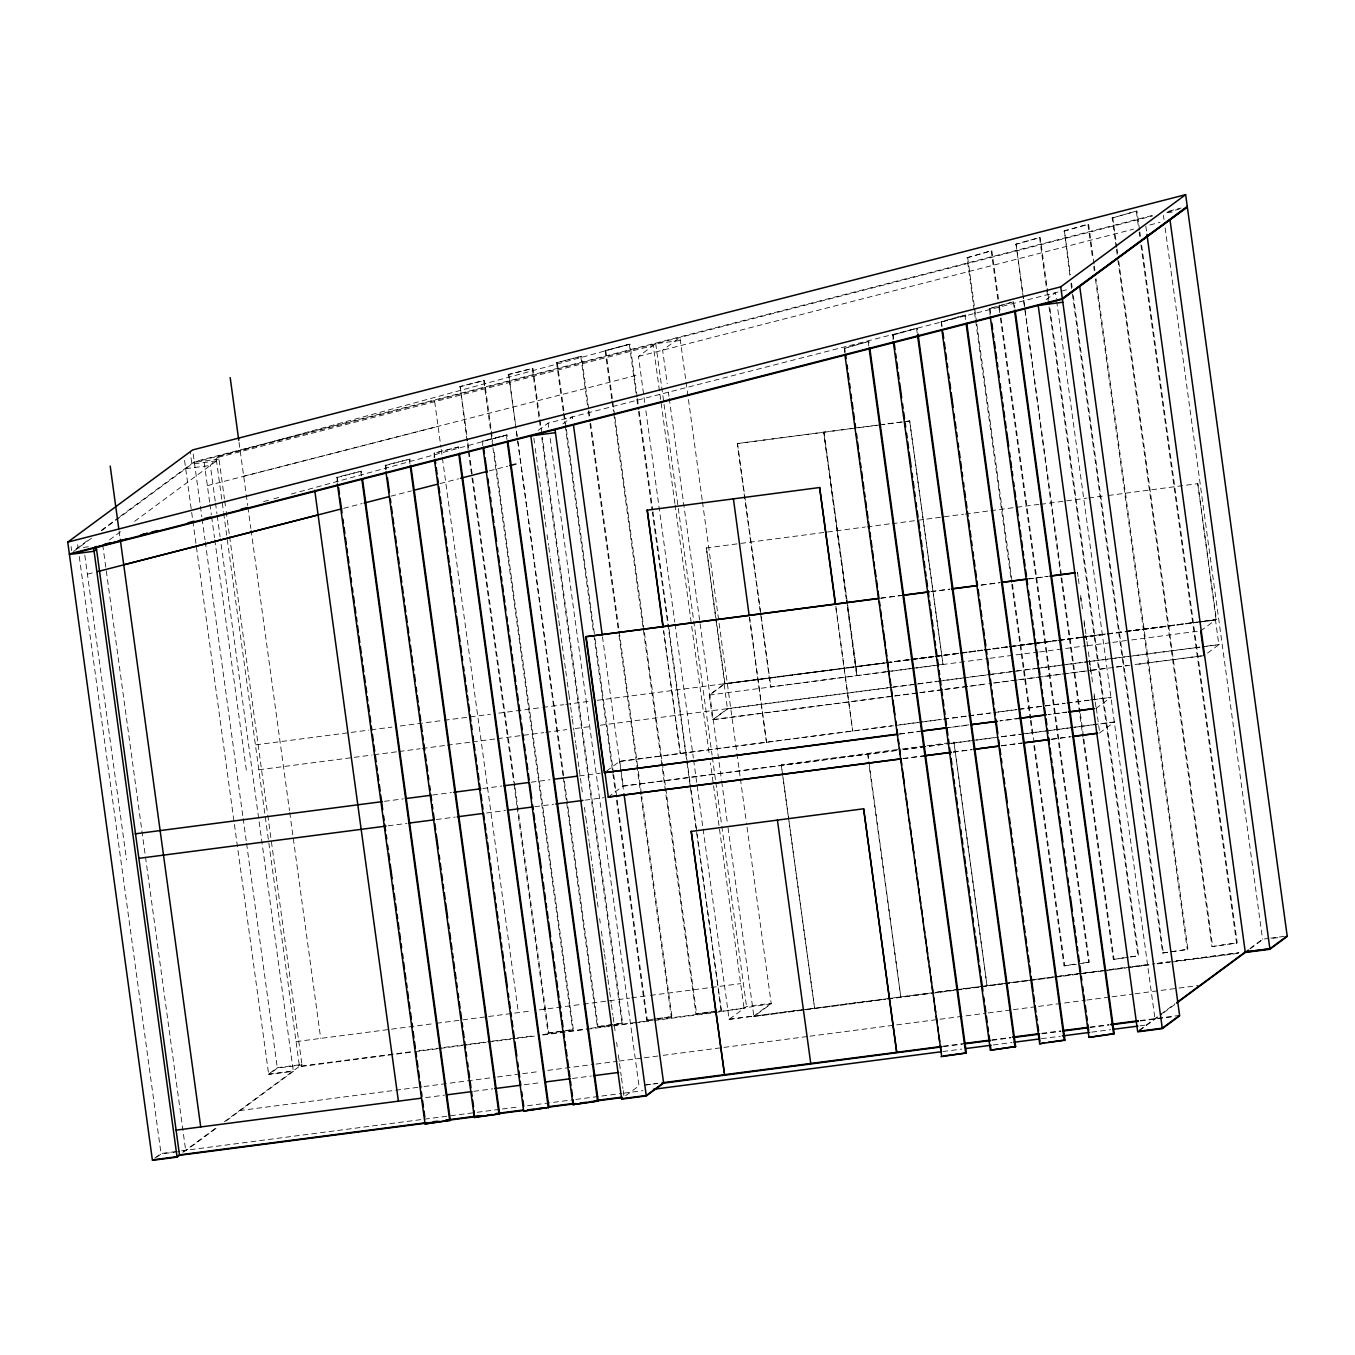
<?xml version="1.0" encoding="UTF-8"?>
<svg xmlns="http://www.w3.org/2000/svg" width="1355" height="1355" viewBox="0 0 1355 1355"><rect width="100%" height="100%" fill="white"/><g stroke="black" fill="none" stroke-linecap="round" stroke-linejoin="round"><path stroke-width="0.75" stroke-dasharray="5 3.75" d="M215.208 501.079L210.33 465.459L218.578 456.059L224.439 498.877M76.117 548.944L87.94 540.222M101.439 530.262L118.325 517.796M120.002 516.56L194.29 461.733L1152.444 215.411M73.458 551.519L91.547 538.172M101.642 530.72L194.358 462.275L1152.529 215.953M109.45 539.917L122.899 529.991M134.67 521.302L218.985 459.074L194.358 462.275M337.107 481.838L337.158 477.197L361.429 471.15L362.005 475.351M468.119 449.623L460.141 386.429L484.413 380.382L492.729 441.103M336.548 477.654L361.429 471.15M459.531 386.886L484.413 380.382M385.65 469.762L385.684 465.121L409.955 459.074L410.531 463.258M562.901 775.179L508.667 374.336L532.938 368.306L542.102 435.243M385.074 465.578L409.955 459.074M508.057 374.793L532.938 368.306M434.176 457.685L434.21 453.044L458.481 446.998L459.057 451.181M563.189 410.887L556.583 362.717L581.464 356.213L588.646 408.634M458.481 446.998L433.6 453.485M556.583 362.717L581.464 356.213M482.702 445.592L482.753 440.951L507.007 434.921L507.583 439.105M611.715 398.76L605.109 350.64L629.99 344.136L637.172 396.507M507.007 434.921L290.156 494.355M605.109 350.64L629.99 344.136L217.918 456.533M538.223 430.399L548.098 423.116L1069.637 289.022M644.726 402.435L638.442 356.433L655.735 343.679L680.362 340.461M562.901 423.844L572.352 416.866L572.928 421.049M844.639 352.69L844.673 348.049L868.86 341.426L869.436 345.61M974.211 310.109L967.047 257.738L991.843 250.658L999.008 302.978M844.063 348.506L868.86 341.426M967.047 257.738L991.843 250.658M885.797 671.775L770.588 686.951L737.255 443.559L852.447 428.383M892.996 339.461L893.047 334.804L917.233 328.198L918.097 334.482M1060.796 575.756L1016.03 244.036L1040.217 237.413L1047.669 291.867M892.42 335.261L917.233 328.198M1015.42 244.493L1040.217 237.413M941.369 326.216L941.42 321.575L965.607 314.953L966.183 319.136M1069.806 275.184L1064.403 230.79L1088.59 224.168L1094.044 263.988M940.793 322.033L965.607 314.953M1063.777 231.248L1088.59 224.168M990.031 315.071L989.794 308.33L1013.98 301.708L1014.827 308.008M1116.164 247.321L1112.15 218.02L1136.964 210.94L1139.538 229.808M989.167 308.788L1013.98 301.708M1112.15 218.02L1136.964 210.94M715.508 616.965L706.362 547.742L724.993 683.648L709.834 694.827M1046.077 299.624L1055.511 292.663L1056.375 298.93M909.679 421.066L943.012 664.475L909.679 421.066L882.986 424.538M892.471 696.301L712.628 719.759L709.241 695.047L724.095 684.089L885.103 663.086M606.583 771.046L619.777 761.307L891.607 725.857M712.628 719.759L727.466 708.801L936.576 681.531M608.09 797.13L623.165 786.019L894.994 750.568M728.058 708.58L713.221 719.539L893.047 696.08M154.843 1158.085L161.025 1153.512L179.504 1151.106M192.867 521.048L268.629 1074.092L277.284 1067.706L301.928 1064.488L271.22 840.337M156.757 1157.153L161.093 1153.952L175.456 1152.089M182.857 1152.326L215.919 1127.97M224.337 1121.771L301.928 1064.488M215.987 1128.41L185.72 1150.751L177.522 1151.818M226.082 1120.958L293.324 1071.314L268.697 1074.532L277.352 1068.147L301.979 1064.928L299.506 1066.758L412.75 1051.988M766.507 742.371L749.654 617.355M781.259 764.813L814.609 1008.205L781.259 764.813L900.567 749.095M1197.769 483.65L1216.079 619.777L1199.344 621.962L1216.383 619.557L1197.769 483.65L1107.543 495.591M867.725 753.38L868.318 759.799M543.474 1009.339L545.286 1008.001M517.119 807.275L548.064 1033.171L573.334 1029.495L493.881 449.487M566.542 1030.748L573.334 1029.495M563.189 777.279L597.369 1026.734L622.623 1023.059L542.39 437.326M613.798 1024.6L622.623 1023.059M616.542 800.415L646.657 1020.298L655.498 1018.774M646.657 1020.298L671.928 1016.64L641.779 796.503M1200.649 630.956L1215.486 619.997L1218.873 644.709L1204.036 655.668L1135.033 664.661M1095.805 708.563L1111.185 697.215L1090.267 699.942M613.713 413.411L695.962 1013.879L721.233 1010.203L697.131 834.257M721.233 1010.203L652.331 512.156M1099.498 733.038L1114.555 721.927L1093.654 724.654M625.739 1095.653L639.001 1085.812L549.825 435.7M703.093 829.057L729.126 1019.35L746.52 1006.511L771.164 1003.293L746.453 822.908M771.164 1003.293L753.753 1016.148L933.646 992.69M1033.916 745.877L1064.048 965.861L1074.938 964.066M1078.428 963.998L1089.318 962.202L1001.023 317.629M1083.187 739.288L1113.353 959.442L1128.342 957.104M1113.353 959.442L1138.623 955.766L1049.685 306.535M1072.381 294.018L1162.658 953.005L1187.928 949.33L1096.06 278.673M1162.658 953.005L1187.928 949.33M1117.892 259.889L1211.963 946.569L1237.234 942.911L1141.554 244.493M1211.963 946.569L1237.234 942.911M1139.216 1030.24L1175.022 1003.767M1249.971 948.5L1262.555 939.201L1268.72 938.405M1139.284 1030.681L1161.709 1014.133M1163.386 1012.896L1175.09 1004.258M1250.021 948.94L1262.623 939.642M263.632 501.587L271.796 499.368M273.829 498.809L279.96 497.133M1168.823 211.194L1181.12 208.043M1166.858 212.278L1179.257 209.093M1149.836 224.981L1159.914 222.389M638.442 356.433L1133.508 229.181M207.366 485.649L635.868 375.504M87.398 574.198L95.595 572.098M343.679 508.311L362.124 503.569M390.833 496.201L411.344 490.933M440.036 483.549L458.498 478.806M489.24 470.896L507.702 466.154M243.697 476.232L438.072 426.402M482.126 441.408L506.397 435.378L506.973 439.562M729.126 1019.35L753.837 1016.081L727.737 825.534M1167.214 212.701L1173.379 211.905M216.512 460.903L191.885 464.104L190.191 451.757M185.703 468.678L210.33 465.459M854.497 428.112L877.075 425.165M879.141 424.894L909.916 420.88M737.255 443.559L856.309 428.028M858.359 427.757L880.936 424.809M88.363 546.759L78.099 548.098L77.252 541.915M706.057 547.962L865.286 527.01M867.065 526.96L890.387 523.741M892.166 523.691L963.574 514.189M965.353 514.138L988.659 510.92M990.759 510.649L1038.845 504.365M1040.64 504.331L1086.947 498.098M1088.726 498.047L1105.765 495.642M880.936 598.063L901.837 595.336M931.122 591.508L949.94 589.052M981.308 584.97L1000.126 582.515M1027.31 578.975L1048.211 576.248M880.631 598.283L901.532 595.556M930.817 591.745L949.635 589.29M981.003 585.191L999.821 582.735M1029.089 578.924L1047.906 576.468M255.756 744.844L368.865 730.091M370.965 729.82L391.917 727.093M400.284 725.992L442.187 720.538M444.288 720.267L490.375 714.254M498.742 713.153L540.645 707.683M542.745 707.412L563.68 704.685M565.78 704.414L588.815 701.399M597.199 700.315L883.9 662.917M886.001 662.646L909.002 659.648M911.085 659.377L934.086 656.379M936.186 656.108L982.189 650.095M984.272 649.824L1007.273 646.826M1009.373 646.555L1032.375 643.557M1034.458 643.286L1057.459 640.288M1059.559 640.017L1105.561 634.005M1107.645 633.734L1124.379 631.549M1126.462 631.278L1216.383 619.557M883.596 663.154L724.671 683.869L715.796 619.049M885.696 662.883L908.697 659.868M910.78 659.597L933.781 656.599M935.882 656.328L981.884 650.332M983.967 650.061L1006.968 647.063M1009.069 646.775L1057.154 640.509M1059.254 640.238L1080.155 637.511M1082.255 637.24L1105.257 634.242M1107.34 633.971L1124.074 631.786M1126.157 631.515L1197.261 622.233L1125.836 631.515M887.186 662.815L933.189 656.819M935.289 656.548L958.29 653.55M960.373 653.262L983.374 650.265M985.475 649.994L1056.561 640.729M1058.661 640.458L1079.562 637.731M1081.663 637.443L1196.668 622.453M1198.769 622.182L1215.486 619.997M887.847 671.521L910.424 668.574M912.474 668.303L943.266 664.289M709.241 695.047L889.676 671.369M891.709 671.165L914.761 668.1M916.268 668.049L987.947 658.564M990.048 658.276L1038.133 652.009M1039.641 651.958L1086.236 645.742M1087.726 645.674L1110.727 642.677M1112.828 642.405L1130.138 640.017M1131.645 639.95L1201.241 630.736M258.822 769.792L371.947 755.04M374.048 754.752L397.083 751.754M399.183 751.483L420.135 748.756M422.218 748.468L445.27 745.47M447.353 745.199L470.405 742.184M472.505 741.913L495.54 738.915M497.641 738.644L543.728 732.632M545.811 732.361L566.763 729.617M575.147 728.533L591.898 726.348M600.282 725.247L891.167 687.307M893.25 687.036L916.251 684.038M918.351 683.767L941.352 680.769M943.436 680.498L989.455 674.502M991.538 674.214L1014.539 671.216M1016.623 670.945L1039.641 667.947M1041.724 667.676L1064.725 664.678M1066.808 664.407L1087.726 661.68M1089.827 661.409L1112.828 658.411M1114.911 658.124L1131.645 655.956M1133.729 655.685L1204.832 646.403M1206.915 646.132L1219.466 644.489M938.676 681.26L961.677 678.245M963.761 677.974L986.762 674.976M988.862 674.705L1034.864 668.709M1036.948 668.438L1059.949 665.441M1062.049 665.17L1082.95 662.443M1085.05 662.155L1200.056 647.165M1202.139 646.894L1218.873 644.709M895.147 695.809L918.148 692.812M920.231 692.541L943.232 689.543M945.333 689.272L991.335 683.276M993.418 682.988L1016.419 679.99M1018.52 679.719L1089.606 670.454M1091.707 670.183L1108.441 667.998M1116.791 666.897L1127.258 665.542M1135.626 664.441L1204.629 655.447M894.554 696.03L917.555 693.032M919.655 692.761L942.657 689.746M944.74 689.475L967.741 686.477M969.841 686.206L986.559 684.021M994.926 682.937L1089.03 670.657M1091.114 670.386L1114.115 667.388M1116.215 667.117L1132.932 664.932M899.974 724.756L941.793 719.302M943.893 719.031L966.894 716.033M968.977 715.762L989.895 713.035M998.262 711.934L1017.08 709.478M1019.163 709.207L1065.166 703.211M1067.266 702.94L1088.167 700.213M619.557 761.476L893.487 725.738M895.57 725.467L941.573 719.471M943.673 719.2L966.674 716.202M968.757 715.931L991.758 712.916M993.859 712.645L1016.86 709.647M1018.943 709.376L1064.945 703.38M1067.046 703.11L1110.948 697.385M899.551 733.97L920.689 731.073M968.774 724.806L947.653 727.703L968.249 725.196M1018.96 718.252L999.922 720.877L1018.435 718.658M1067.062 711.985L1048.025 714.61L1066.537 712.374M384.447 801.33L403.299 798.874M432.635 795.046L451.486 792.59M482.905 788.491L501.757 786.036M531.092 782.208L549.944 779.752M579.263 775.924L600.214 773.197M899.432 734.054L920.147 731.463M902.362 749.01L925.194 745.877M926.989 745.792L949.821 742.676M903.362 749.467L945.18 744.014M947.28 743.743L970.282 740.745M972.365 740.474L993.283 737.747M1001.65 736.646L1020.467 734.19M1022.551 733.919L1043.469 731.192M1045.552 730.921L1068.553 727.923M1070.653 727.652L1091.554 724.925M622.927 786.188L901.041 749.908M903.141 749.637L949.144 743.641M951.227 743.37L974.228 740.355M976.328 740.084L999.329 737.086M1001.413 736.815L1024.414 733.817M1026.514 733.546L1047.432 730.819M1049.515 730.548L1072.516 727.55M1074.6 727.279L1114.335 722.096M903.158 758.512L924.076 755.785M953.344 751.974L972.162 749.518M1001.447 745.69L1022.348 742.963M1051.632 739.153L1070.45 736.697M388.14 825.822L406.991 823.366M436.327 819.538L455.178 817.082M486.597 812.983L505.449 810.527M534.785 806.699L553.636 804.243M585.055 800.144L603.907 797.688M902.938 758.681L923.839 755.955M953.124 752.127L971.942 749.688M1001.21 745.86L1022.127 743.133M1051.395 739.322L1070.23 736.866M296.068 1041.605L434.481 1023.55M436.581 1023.279L531.16 1010.949M539.341 1009.882L581.278 1004.411M583.378 1004.14L629.516 998.127M631.616 997.839L648.384 995.654M650.485 995.383L709.207 987.727M711.307 987.456L740.66 983.628M1270.77 938.134L1285.133 936.254M657.548 1018.503L671.928 1016.64M1083.153 962.998L1089.318 962.202M1130.409 956.833L1138.623 955.766M1272.887 938.304L1281.085 937.237M548.064 1033.171L564.493 1031.02M597.369 1026.734L611.749 1024.854M695.962 1013.879L716.507 1011.203M1064.048 965.861L1076.378 964.269M410.599 1051.819L299.438 1066.266L226.979 537.342M418.983 1050.684L442.052 1047.72M444.152 1047.398L490.29 1041.436M492.39 1041.097L515.459 1038.15M517.542 1037.828L534.327 1035.677M542.711 1034.543L588.866 1028.581M590.949 1028.242L611.935 1025.566M614.018 1025.244L637.087 1022.28M639.187 1021.958L655.972 1019.824M658.056 1019.502L716.795 1011.897M718.878 1011.558L744.047 1008.34L710.427 762.916M414.85 1051.717L437.919 1048.702M440.019 1048.431L486.157 1042.418M488.257 1042.147L511.326 1039.133M513.426 1038.862L534.395 1036.118M542.779 1035.034L584.733 1029.563M586.817 1029.292L632.954 1023.262M635.055 1022.991L651.84 1020.806M653.94 1020.535L712.645 1012.879M714.746 1012.592L771.215 1003.733L753.803 1016.572L885.577 999.38M268.629 1074.092L293.273 1070.89L220.374 538.782M729.109 1019.299L1002.683 983.628M1004.766 983.34L1155.019 963.71M1157.119 963.439L1173.904 961.237M1176.005 960.966L1238.978 952.802L1176.225 961M935.712 992.385L958.713 989.387M960.339 989.201L983.815 986.118M985.898 985.83L1006.816 983.103M1008.916 982.832L1031.917 979.834M1034.001 979.563L1057.019 976.548M1059.102 976.278L1130.206 966.996M1132.306 966.725L1149.04 964.54M1157.407 963.456L1167.858 962.084M887.661 999.109L929.496 993.638M931.579 993.367L954.598 990.37M956.681 990.098L979.682 987.101M981.782 986.813L1002.7 984.086M1004.783 983.815L1027.784 980.817M1029.885 980.546L1052.886 977.531M1054.986 977.26L1126.09 967.978M1128.173 967.707L1149.091 964.98M1157.458 963.896L1170.009 962.253M1172.109 961.982L1239.029 953.242M239.462 1110.592L421.947 1086.795M424.047 1086.524L495.354 1077.225M497.454 1076.954L520.523 1073.939M522.624 1073.668L539.409 1071.483M547.793 1070.382L593.93 1064.369M596.031 1064.082L616.999 1061.355M619.1 1061.084L642.168 1058.069M644.269 1057.798L661.054 1055.613M663.154 1055.342L721.876 1047.669M723.976 1047.398L807.868 1036.456M809.968 1036.185L937.914 1019.502M940.014 1019.231L986.152 1013.201M988.252 1012.93L1011.321 1009.932M1013.421 1009.644L1036.507 1006.646M1038.591 1006.375L1084.745 1000.346M1086.845 1000.075L1109.914 997.06M1112.015 996.789L1132.983 994.062M1135.083 993.791L1177.021 988.32M1179.121 988.032L1198.006 985.576M425.656 1097.601L444.542 1095.145M473.894 1091.317L492.763 1088.861M524.233 1084.745L541.001 1082.56M572.471 1078.461L591.339 1076.005M657.886 1083.356L643.202 1085.253L657.429 1083.509M943.114 1046.179L962.575 1043.723M991.86 1039.895L1010.678 1037.439M1041.69 1033.323L1060.863 1030.901M1089.928 1027.039L1108.949 1024.617M1140.317 1020.535L1179.595 1015.403M943.825 1046.602L962.643 1044.146M991.911 1040.335L1010.728 1037.879M1042.097 1033.78L1060.914 1031.341M1090.199 1027.513L1109.017 1025.058M1140.385 1020.976L1171.431 1016.928M181.553 1150.835L475.114 1112.557M477.214 1112.286L500.283 1109.271M502.383 1109L519.168 1106.815M527.552 1105.714L573.69 1099.701M575.79 1099.43L621.928 1093.4M624.028 1093.129L642.914 1090.673M942.843 1051.548L961.728 1049.092M993.181 1044.976L1012.066 1042.52M1041.436 1038.692L1060.304 1036.236M1091.774 1032.12L1110.643 1029.665M1140.012 1025.837L1146.296 1025.007M724.993 683.648L884.493 662.9M886.577 662.629L932.748 656.633M934.848 656.362L957.934 653.347M960.034 653.076L983.12 650.078M985.221 649.807L1056.578 640.525M1058.678 640.254L1079.664 637.528M1081.764 637.257L1123.735 631.786M1163.403 215.326L1163.979 219.51M1165.114 227.877L1262.555 939.201M1145.805 226.014L1146.652 232.298M1139.826 231.908L1140.402 236.109M1136.337 211.397L1138.928 230.265M1139.216 232.366L1139.792 236.566M1140.944 244.95L1236.607 943.368M1112.777 217.562L1116.791 246.864M1117.079 248.964L1117.655 253.148M1118.79 261.515L1212.573 946.129M1116.452 249.422L1117.604 257.789M1094.332 266.088L1094.908 270.289M1087.963 224.625L1092.57 258.161M1093.705 266.545L1094.281 270.746M1095.433 279.13L1187.302 949.787M1064.403 230.79L1070.416 274.726M1071.568 283.093L1072.144 287.277M1073.279 295.644L1163.267 952.548M1070.941 283.551L1072.093 291.918M1056.663 301.03L1154.951 1018.621M1047.957 293.967L1049.397 304.435M1039.607 237.87L1048.787 304.892M1049.058 306.975L1137.997 956.223M1096.331 708.174L1099.718 732.886M1078.072 576.603L1077.496 572.42L1077.767 576.824M1078.36 578.687L1079.495 587.054M1080.646 595.421L1081.51 601.688M1081.798 603.788L1082.933 612.155M1084.085 620.505L1084.948 626.789M1085.22 628.872L1086.659 639.323M1086.947 641.423L1088.099 649.79M1088.37 651.874L1091.537 674.875M1091.808 676.975L1092.96 685.325M1094.112 693.692L1094.959 699.976M1095.246 702.059L1096.11 708.326M1080.629 597.741L1081.188 601.925M1084.068 622.826L1084.627 627.009M1085.778 635.376L1086.354 639.56M1089.217 660.461L1089.793 664.644M1090.081 666.745L1091.215 675.112M1094.078 696.013L1094.654 700.196M1016.03 244.036L1023.499 298.54M1023.787 300.641L1080.071 711.578M1080.358 713.679L1083.526 736.747M1083.814 738.831L1113.962 958.984M1061.084 577.857L1082.899 737.205M1013.354 302.165L1014.217 308.466M999.296 305.061L1000.735 315.529M991.233 251.115L997.822 299.252M998.974 307.619L1000.109 315.986M1000.397 318.086L1088.692 962.66M989.794 308.33L990.641 314.614M967.656 257.281L976.565 322.219M976.853 324.319L1012.151 582.006M1012.439 584.107L1030.799 718.184M1031.087 720.284L1034.238 743.336M1034.526 745.436L1064.657 965.404M974.499 312.209L1011.524 582.464M1011.812 584.564L1030.19 718.641M1030.461 720.741L1032.764 737.51M964.98 315.41L965.556 319.594M941.42 321.575L942.284 327.842M916.607 328.655L917.183 332.839M893.047 334.804L893.623 339.004M868.25 341.883L868.809 346.067M844.673 348.049L845.249 352.232M823.992 432.042L857.325 675.434M846.502 598.554L823.705 432.126L846.265 598.741M846.79 600.638L856.8 675.705L846.553 600.824M867.827 753.295L900.804 996.975L868.606 761.883M835.866 606.125L852.702 731.124L835.612 606.295M737.51 443.373L770.843 686.765M749.4 617.541L766.54 742.455M702.195 499.876L679.939 337.446L662.629 350.234L667.219 383.736M702.483 501.977L736.73 752.025M736.968 753.685L740.186 777.16M740.406 778.854L746.199 821.13M724.095 684.089L727.466 708.801M668.371 392.103L668.947 396.287M669.235 398.387L721.521 780.107M721.724 781.564L727.516 823.959M655.735 343.679L693.438 618.947M693.726 621.047L712.086 755.125M712.374 757.208L715.525 780.26M715.813 782.36L721.554 824.246M721.842 826.347L746.52 1006.511M674.892 503.467L653.262 345.508L216.106 457.888L223.558 512.241M675.095 504.924L709.326 754.854M645.878 410.802L674.773 622.03M675.061 624.113L693.354 757.953M693.641 760.036L702.805 826.957M637.46 398.59L638.899 409.075M639.17 411.158L652.67 509.599M652.958 511.699L668.726 626.908M669.014 628.991L690.83 788.187M691.118 790.27L696.843 832.173M629.381 344.593L636.545 396.964M636.833 399.048L638.273 409.532M638.561 411.615L652.043 510.056M663.73 630.685L680.295 753.617L663.476 630.871M605.736 350.183L614.611 415.036M614.899 417.137L644.133 630.532M644.421 632.633L696.589 1013.421M611.986 400.843L613.425 411.31M588.934 410.734L590.374 421.219M590.661 423.302L638.053 769.234M638.341 771.334L641.491 794.403M580.855 356.67L588.036 409.091M588.324 411.192L589.747 421.676M590.035 423.759L618.761 633.429M619.049 635.512L640.881 794.86M641.152 796.96L671.318 1017.097M619.777 761.307L623.165 786.019M602.467 636.731L623.791 792.438M557.21 362.259L566.102 427.181M566.39 429.281L594.777 636.613M595.065 638.696L613.425 772.723M613.713 774.823L616.881 797.858M617.169 799.958L647.284 1019.841M563.477 412.97L564.899 423.454M565.187 425.538L593.592 632.87M593.88 634.97L615.39 792.031M548.098 423.116L548.673 427.316M532.329 368.763L540.628 429.416M541.78 437.784L622.013 1023.516M533.853 438.156L535.005 446.642M535.259 448.403L538.46 471.811M538.629 472.997L541.61 494.88M541.898 496.98L545.167 520.794M545.354 522.149L546.031 527.078M547.081 534.734L548.521 545.218M548.809 547.318L550.045 556.397M550.333 558.497L551.959 570.387M552.061 571.065L553.484 581.532M553.772 583.632L555.211 594.1M555.415 595.556L558.65 619.252M558.853 620.726L562.105 644.387M562.308 645.912L565.475 668.98M565.746 671.081L566.983 679.99M567.271 682.09L568.914 694.15M568.981 694.658L570.421 705.142M570.709 707.225L572.149 717.71M572.369 719.319L573.859 730.277M574.08 731.903L575.587 742.845M575.807 744.488L579.025 767.98M579.263 769.657L582.413 792.726M584.428 807.411L585.868 817.912M585.919 818.268L587.359 828.735M587.596 830.496L589.069 841.303M589.323 843.081L590.797 853.87M591.034 855.666L592.525 866.438M592.762 868.25L595.963 891.59M596.217 893.419L598.537 910.441M599.655 918.588L600.265 923.009M601.383 931.173L604.279 952.328M604.55 954.242L606.007 964.895M606.261 966.826L607.718 977.48M607.989 979.411L609.445 990.048M609.716 991.995L611.173 1002.615M611.444 1004.597L612.883 1015.183M613.171 1017.182L615.475 1034.034M616.61 1042.351L617.202 1046.602M618.337 1054.935L621.217 1075.938M621.505 1078.004L622.927 1088.505M623.215 1090.589L624.079 1096.889M508.667 374.336L515.273 422.557M516.424 430.941L517.576 439.325M517.864 441.425L564.103 778.922M564.374 781.022L597.978 1026.277M483.786 380.84L492.678 445.744M492.966 447.844L572.708 1029.952M460.141 386.429L467.594 440.798M467.882 442.899L472.472 476.367M472.76 478.451L514.866 785.9M515.154 788L548.673 1032.713M468.407 451.723L513.68 782.174M513.968 784.274L516.831 805.192M434.684 401.69L440.934 447.336M441.222 449.437L518.372 1012.608M434.21 453.044L434.786 457.228M409.329 459.531L409.904 463.715M385.684 465.121L386.26 469.304M360.803 471.608L361.379 475.808M337.158 477.197L338.022 483.481M239.056 442.391L245.983 492.949M246.22 494.677L247.694 505.5M247.931 507.227L250.844 528.484M251.082 530.228L289.496 810.612M289.75 812.543L320.695 1038.404M224.727 500.96L225.879 509.345M226.166 511.445L229.317 534.48M229.605 536.58L267.494 813.102M267.782 815.202L270.932 838.254M223.694 513.274L226.708 535.242M215.496 503.162L216.936 513.647M217.223 515.73L220.086 536.682M204.199 462.495L209.635 502.18M209.923 504.263L211.346 514.714M211.634 516.797L214.497 537.681M214.784 539.764L246.508 771.385M193.223 454.044L200.1 504.179M200.388 506.279L201.827 516.746M202.098 518.846L204.978 539.798M205.266 541.881L242.85 816.32M243.138 818.42L246.305 841.455M246.593 843.555L277.284 1067.706M184.568 460.429L192.579 518.948M119.088 530.94L119.951 537.224M102.726 544.879L145.205 854.92M145.493 857.021L185.669 1150.31M84.806 555.228L126.54 859.934M79.251 556.465L161.025 1153.512M71.07 546.471L71.629 550.604M953.937 742.134L987.016 985.729L953.937 742.134"/><path stroke-width="1.5" d="M426.944 1122.601L179.487 1154.867L177.014 1156.696L152.37 1159.914L67.75 542.135L192.664 449.928L1185.642 194.663L1287.182 935.983L1269.787 948.839L1245.245 951.989L1176.699 1002.581M96.544 549.452L94.071 551.265L69.444 554.483L1062.422 299.218L1187.336 207.01L1062.337 298.659L69.359 553.924M662.9 626.704L647.199 510.022L663.154 626.518M733.411 498.776L749.163 615.543M897.145 734.461L604.398 772.655L585.783 636.731L878.836 598.334M67.75 542.135L1060.728 286.854L1185.642 194.663M1062.337 298.659L1187.251 206.451M835.578 604.042L819.623 487.529L835.324 604.228M604.398 772.655L897.688 734.071M724.535 1074.684L691.202 831.276L724.264 1072.601M777.414 820.029L810.747 1063.438M337.395 483.938L425.064 1123.939L450.334 1120.263L362.564 479.535M863.626 808.783L896.722 1052.378L863.626 808.783L690.948 831.462M425.064 1123.939L450.334 1120.263M385.938 471.862L474.369 1117.519L474.131 1110.761M474.369 1117.519L499.639 1113.844L410.819 465.358M434.464 459.768L523.674 1111.083L546.895 1107.679M523.674 1111.083L548.944 1107.408L459.345 453.281M482.99 447.692L572.979 1104.647L598.249 1100.988L507.871 441.205M572.979 1104.647L598.249 1100.988M646.132 1095.585L663.56 1082.713L623.977 793.759M844.91 354.79L941.674 1056.189M941.064 1056.646L966.335 1052.97L869.724 347.71M893.284 341.562L990.37 1050.21L1015.64 1046.551L918.097 334.482M990.37 1050.21L1015.64 1046.551M941.945 330.4L1039.675 1043.79L1044.4 1042.791M1039.675 1043.79L1064.945 1040.115L966.759 323.337M990.319 317.155L1088.963 1037.354L1114.233 1033.679L1015.115 310.109M1088.963 1037.354L1114.233 1033.679M1176.75 1003.022L1248.446 950.092M1062.828 302.233L1038.201 305.434L1137.641 1031.409L1162.268 1028.191L1179.595 1015.403L1079.732 286.43M1179.646 1015.844L1162.336 1028.631L1137.709 1031.849M1287.25 936.424L1269.838 949.279L1245.296 952.43M94.325 547.776L126.963 538.867M141.242 534.971L147.356 533.311M151.438 532.193L157.553 530.516M104.301 544.337L110.433 542.762M141.072 534.886L147.204 533.311M188.057 522.793L194.188 521.218M204.402 518.592L210.533 517.017M241.173 509.141L247.304 507.566M97.662 571.573L341.629 508.853M364.173 503.044L388.783 496.726M413.394 490.391L437.987 484.074M460.548 478.281L487.19 471.421M509.751 465.629L515.899 464.054M123.728 564.781L318.103 514.951M555.448 432.668L530.804 435.87L621.606 1098.702L646.233 1095.501L555.025 429.654M646.945 510.208L819.623 487.529M903.937 595.065L929.022 591.779M952.023 588.781L977.124 585.512M1002.209 582.244L1027.31 578.975M1050.311 575.96L1075.396 572.691M585.783 636.731L878.531 598.554M903.633 595.285L928.717 592.016M951.718 589.019L976.82 585.733M1001.904 582.464L1027.005 579.195M1050.006 576.197L1075.091 572.928M945.773 727.804L922.552 730.972L947.331 727.923M970.654 724.688L995.739 721.419M1046.145 714.712L1018.74 718.421L1045.62 715.101M1068.926 711.883L1094.247 708.445M135.161 833.85L382.347 801.618M405.399 798.603L430.534 795.334M453.569 792.319L480.805 788.762M503.857 785.765L528.992 782.479M554.127 779.21L577.162 776.195M970.57 724.756L997.517 721.385M1068.621 712.103L1094.027 708.614M901.075 758.783L608.31 796.977L604.94 772.265M924.076 755.785L951.261 752.245M974.262 749.247L999.346 745.961M1024.448 742.692L1049.532 739.423M1072.533 736.426L1097.635 733.157M138.854 858.342L386.039 826.093M409.091 823.095L434.227 819.809M457.262 816.811L482.414 813.525M507.549 810.256L532.684 806.97M555.719 803.972L582.955 800.415M608.09 797.13L900.838 758.952M923.839 755.955L951.024 752.415M974.025 749.4L999.126 746.131M1024.211 742.862L1049.312 739.593M1072.313 736.595L1097.398 733.309M176.099 1130.155L421.473 1098.16M446.625 1094.874L471.794 1091.588M494.863 1088.59L520.032 1085.304M545.201 1082.018L570.37 1078.732M593.439 1075.735L618.608 1072.449M662.087 1082.797L941.674 1046.45M964.099 1043.452L989.76 1040.166M1012.337 1037.151L1039.59 1033.611M1062.676 1030.596L1088.048 1027.344M1110.914 1024.312L1138.166 1020.755M941.725 1046.873L663.611 1083.153L646.301 1095.941L621.674 1099.142M964.726 1043.875L989.827 1040.606M1014.912 1037.337L1037.913 1034.339M1063.014 1031.053L1088.099 1027.784M1111.1 1024.786L1138.285 1021.247M653.398 1089.301L940.743 1051.819M965.912 1048.533L991.081 1045.264M1014.167 1042.249L1039.336 1038.963M1062.405 1035.948L1089.674 1032.391M1112.743 1029.394L1137.912 1026.108M433.227 1121.737L437.428 1121.229M445.812 1120.094L479.382 1115.758M496.15 1113.522L523.42 1110.016M548.572 1106.679L573.758 1103.444M596.81 1100.396L621.979 1097.16M439.596 1121.398L179.538 1155.307L177.065 1157.136L152.438 1160.337M445.88 1120.568L481.533 1115.927M487.834 1115.097L492.017 1114.555M496.218 1113.996L523.47 1110.456M527.671 1109.897L533.972 1109.084M538.155 1108.526L544.456 1107.713M548.64 1107.17L575.909 1103.614M580.109 1103.072L586.393 1102.242M590.594 1101.7L622.047 1097.601M477.045 1116.791L499.639 1113.844M943.741 1055.918L966.335 1052.97M1048.499 1042.249L1064.945 1040.115M1169.992 219.815L1269.872 948.771L1245.245 951.989L1146.94 234.381M1200.649 630.956L1204.036 655.668M1060.728 286.854L1162.268 1028.191M1014.505 310.566L1113.624 1034.136M991.792 322.981L992.656 329.265M993.232 333.449L993.808 337.649M994.384 341.833L995.231 348.116M995.806 352.3L996.67 358.584M997.246 362.767L997.822 366.951M998.398 371.135L999.245 377.418M1000.109 383.702L1000.684 387.886M1001.26 392.069L1002.124 398.353M1002.7 402.537L1003.259 406.737M1003.835 410.921L1004.699 417.204M1005.274 421.388L1006.138 427.672M1006.714 431.855L1008.713 446.506M1009.577 452.79L1010.153 456.974M1010.728 461.157L1011.575 467.441M1012.151 471.625L1012.727 475.825M1013.591 482.092L1014.167 486.293M1014.743 490.476L1015.606 496.76M1016.165 500.944L1018.181 515.594M1019.045 521.878L1019.621 526.062M1020.18 530.245L1021.043 536.529M1021.619 540.713L1022.483 546.997M1023.059 551.18L1023.635 555.381M1024.194 559.564L1025.058 565.848M1025.633 570.032L1026.497 576.315M1027.073 580.499L1027.649 584.683M1028.496 590.966L1029.072 595.15M1029.648 599.333L1030.511 605.617M1031.087 609.801L1031.951 616.085M1032.51 620.268L1033.086 624.469M1033.662 628.652L1034.526 634.936M1035.101 639.12L1035.965 645.403M1036.541 649.587L1037.388 655.871M1037.964 660.054L1038.54 664.238M1039.116 668.422L1039.979 674.705M1040.555 678.889L1041.402 685.173M1041.978 689.356L1042.554 693.557M1043.13 697.74L1043.994 704.024M1044.57 708.208L1045.416 714.491M1045.992 718.675L1046.856 724.959M1047.432 729.142L1048.008 733.326M1048.584 737.51L1049.431 743.793M1050.006 747.977L1050.87 754.261M1051.446 758.444L1052.022 762.645M1052.598 766.828L1053.462 773.112M1054.309 779.379L1054.884 783.58M1055.46 787.763L1056.324 794.047M1056.9 798.231L1057.476 802.414M1058.035 806.598L1058.899 812.881M1059.475 817.065L1060.338 823.349M1060.914 827.532L1062.913 842.2M1063.777 848.467L1064.352 852.668M1064.928 856.851L1065.792 863.135M1066.351 867.319L1066.927 871.502M1067.791 877.786L1068.367 881.97M1068.943 886.153L1069.806 892.437M1070.382 896.62L1072.381 911.288M1073.245 917.555L1073.821 921.756M1074.396 925.939L1075.243 932.223M1075.819 936.407L1076.683 942.69M1077.259 946.874L1077.835 951.058M1078.411 955.241L1079.258 961.525M1079.833 965.708L1080.697 971.992M1081.273 976.176L1081.849 980.376M1082.713 986.643L1083.272 990.844M1083.848 995.027L1084.711 1001.311M1085.287 1005.495L1086.151 1011.779M1086.727 1015.962L1087.286 1020.146M1087.862 1024.329L1088.726 1030.613M966.132 323.794L1064.319 1040.572M942.843 332.026L943.707 338.31M944.283 342.493L945.146 348.76M945.722 352.944L946.569 359.227M947.145 363.411L947.721 367.595M948.585 373.878L949.161 378.062M949.72 382.246L950.583 388.512M951.159 392.696L953.175 407.347M954.022 413.614L954.598 417.797M955.173 421.998L956.037 428.265M956.613 432.448L957.172 436.632M958.036 442.916L958.612 447.099M959.188 451.283L960.051 457.55M960.61 461.733L961.474 468.017M962.05 472.201L962.626 476.384M963.49 482.651L964.049 486.835M964.625 491.035L965.488 497.302M966.064 501.486L966.928 507.769M967.487 511.953L968.063 516.136M968.639 520.32L969.503 526.587M970.078 530.77L970.942 537.054M971.501 541.238L972.077 545.421M972.941 551.688L973.517 555.889M974.093 560.072L974.939 566.339M975.515 570.523L976.379 576.807M976.955 580.99L977.531 585.174M978.107 589.357L978.954 595.624M979.53 599.808L980.393 606.091M980.969 610.275L981.816 616.542M982.392 620.742L982.968 624.926M983.544 629.11L984.408 635.376M984.983 639.56L985.83 645.844M986.406 650.027L986.982 654.211M987.558 658.395L988.422 664.661M989.269 670.945L989.844 675.129M990.42 679.312L991.284 685.579M991.86 689.78L992.419 693.963M992.995 698.147L993.859 704.414M994.435 708.597L995.298 714.881M995.874 719.065L997.873 733.699M998.737 739.982L999.312 744.166M999.871 748.35L1000.735 754.633M1001.311 758.817L1001.887 763.001M1002.751 769.267L1003.31 773.451M1003.886 777.635L1004.749 783.918M1005.325 788.102L1007.324 802.736M1008.188 809.02L1008.764 813.203M1009.339 817.387L1010.203 823.671M1010.762 827.854L1011.626 834.121M1012.202 838.305L1012.778 842.488M1013.354 846.672L1014.201 852.956M1014.776 857.139L1015.64 863.406M1016.216 867.59L1016.792 871.773M1017.639 878.057L1018.215 882.24M1018.791 886.424L1019.654 892.708M1020.23 896.891L1021.077 903.158M1021.653 907.342L1022.229 911.525M1022.805 915.709L1023.669 921.993M1024.245 926.176L1025.091 932.443M1025.667 936.627L1026.531 942.911M1027.107 947.094L1027.683 951.278M1028.242 955.461L1029.106 961.745M1029.681 965.929L1030.545 972.196M1031.121 976.379L1033.12 991.03M1033.696 995.214L1034.559 1001.481M1035.135 1005.664L1035.982 1011.948M1036.558 1016.131L1037.134 1020.315M1037.71 1024.499L1038.574 1030.782M1039.133 1034.966L1039.996 1041.233M917.471 334.922L1015.014 1046.992M894.198 343.205L895.062 349.488M895.638 353.672L896.214 357.872M896.773 362.073L897.637 368.357M898.213 372.557L899.076 378.841M899.652 383.025L901.668 397.709M902.532 403.993L903.091 408.194M903.666 412.377L904.53 418.678M905.106 422.862L905.682 427.062M906.546 433.346L907.122 437.546M907.698 441.73L908.561 448.031M909.137 452.214L911.136 466.899M912 473.183L912.576 477.383M913.151 481.567L914.015 487.868M914.591 492.051L915.167 496.252M916.031 502.536L916.59 506.736M917.166 510.92L918.029 517.22M918.605 521.404L919.469 527.705M920.045 531.888L920.621 536.089M921.197 540.272L922.061 546.573M922.636 550.757L923.483 557.057M924.059 561.241L924.923 567.542M925.499 571.725L926.075 575.926M926.651 580.109L927.514 586.41M928.09 590.594L928.954 596.894M929.513 601.078L930.089 605.279M930.665 609.462L931.529 615.763M932.105 619.946L932.968 626.247M933.544 630.431L934.408 636.731M934.984 640.915L935.56 645.115M936.119 649.299L936.983 655.6M937.558 659.783L938.422 666.084M938.998 670.268L939.574 674.468M940.15 678.652L941.014 684.952M941.589 689.136L942.453 695.437M943.012 699.62L943.876 705.904M944.452 710.105L945.028 714.305M945.604 718.489L946.467 724.79M947.043 728.973L947.907 735.257M948.483 739.457L949.059 743.658M949.618 747.841L950.482 754.142M951.058 758.326L951.921 764.61M952.497 768.81L953.361 775.094M953.937 779.294L954.513 783.495M955.089 787.678L955.936 793.962M956.511 798.163L957.375 804.447M957.951 808.647L958.527 812.848M959.103 817.031L959.967 823.315M960.831 829.616L961.406 833.799M961.982 838L962.829 844.284M963.405 848.484L963.981 852.668M964.557 856.868L965.421 863.152M965.996 867.352L966.86 873.636M967.436 877.837L968.012 882.02M968.588 886.221L969.435 892.505M970.011 896.705L970.874 902.989M971.45 907.189L972.314 913.473M972.89 917.674L973.466 921.857M974.33 928.158L974.906 932.342M975.481 936.542L976.328 942.826M976.904 947.026L978.92 961.694M979.496 965.895L980.359 972.179M980.935 976.379L982.934 991.047M983.798 997.348L984.374 1001.531M984.95 1005.732L985.813 1012.016M986.389 1016.216L987.253 1022.5M987.829 1026.7L988.405 1030.884M988.964 1035.085L989.827 1041.368M990.403 1045.569L990.979 1049.752M869.097 348.167L965.708 1053.428M845.537 354.332L846.113 358.533M846.977 364.817L847.553 369M848.111 373.184L848.975 379.468M849.551 383.668L850.127 387.852M850.991 394.136L851.567 398.336M852.143 402.52L853.006 408.804M853.565 413.004L854.429 419.288M855.005 423.471L855.581 427.655M856.445 433.956L857.021 438.139M857.596 442.323L858.443 448.607M859.019 452.807L859.883 459.091M860.459 463.274L861.035 467.475M861.611 471.659L862.474 477.942M863.05 482.143L863.897 488.427M864.473 492.61L865.049 496.794M865.625 500.994L866.489 507.278M867.065 511.462L867.928 517.745M868.504 521.946L869.351 528.23M869.927 532.413L870.503 536.614M871.079 540.797L871.942 547.081M872.518 551.265L873.382 557.566M873.941 561.749L874.517 565.933M875.093 570.133L875.957 576.417M876.533 580.601L877.396 586.884M877.972 591.085L878.836 597.369M879.395 601.552L879.971 605.753M880.547 609.936L881.411 616.22M881.986 620.404L882.85 626.688M883.426 630.888L885.425 645.556M886.001 649.739L886.864 656.023M887.44 660.224L888.304 666.508M888.88 670.691L889.439 674.875M890.015 679.075L890.879 685.359M891.455 689.543L892.318 695.826M892.894 700.027L894.893 714.695M895.757 720.979L896.333 725.162M896.908 729.363L897.772 735.646M898.348 739.83L898.924 744.014M899.483 748.214L900.347 754.498M900.923 758.681L901.786 764.965M902.362 769.166L904.378 783.834M905.225 790.117L905.801 794.301M906.376 798.485L907.24 804.785M907.816 808.969L908.392 813.152M909.256 819.436L909.815 823.637M910.391 827.82L911.254 834.104M911.83 838.305L913.846 852.973M914.71 859.256L915.269 863.44M915.845 867.623L916.708 873.924M917.284 878.108L918.148 884.392M918.724 888.575L919.3 892.776M919.876 896.959L920.723 903.243M921.298 907.444L922.162 913.727M922.738 917.911L923.314 922.094M924.178 928.395L924.754 932.579M925.313 936.762L926.176 943.046M926.752 947.247L927.616 953.53M928.192 957.714L928.768 961.914M929.344 966.098L930.208 972.382M930.766 976.582L931.63 982.866M932.206 987.05L932.782 991.233M933.646 997.534L934.222 1001.718M934.798 1005.901L935.644 1012.185M936.22 1016.386L937.084 1022.669M937.66 1026.853L938.236 1031.053M938.812 1035.237L939.676 1041.521M940.251 1045.721L941.098 1052.005M573.487 425.25L602.179 634.631M586.088 636.511L604.703 772.418M507.261 441.662L597.64 1101.429M483.599 447.235L484.463 453.502M485.039 457.685L487.038 472.336M487.902 478.62L488.477 482.803M489.053 486.987L489.917 493.254M490.493 497.437L491.052 501.638M491.916 507.905L492.492 512.088M493.068 516.272L493.931 522.556M494.49 526.739L496.506 541.39M497.37 547.657L497.929 551.841M498.505 556.024L499.368 562.308M499.944 566.492L500.808 572.759M501.384 576.942L501.943 581.143M502.519 585.326L503.382 591.593M503.958 595.777L504.822 602.06M505.381 606.244L505.957 610.428M506.821 616.711L507.397 620.895M507.973 625.078L508.819 631.345M509.395 635.529L510.259 641.813M510.835 645.996L511.411 650.18M511.987 654.363L512.834 660.647M513.409 664.831L514.273 671.098M514.849 675.281L515.713 681.565M516.272 685.749L516.848 689.932M517.424 694.116L518.288 700.399M518.863 704.583L519.727 710.85M520.286 715.034L520.862 719.217M521.438 723.401L522.302 729.684M522.878 733.868L523.724 740.152M524.3 744.335L525.164 750.602M525.74 754.786L526.316 758.969M526.892 763.153L527.739 769.437M528.315 773.62L529.178 779.904M529.754 784.088L531.753 798.722M532.617 805.005L533.192 809.189M533.768 813.373L534.615 819.656M535.191 823.84L535.767 828.024M536.343 832.207L537.207 838.474M537.783 842.658L538.629 848.941M539.205 853.125L541.221 867.776M542.068 874.043L542.644 878.226M543.22 882.41L544.083 888.694M544.659 892.877L545.506 899.161M546.082 903.345L546.658 907.528M547.234 911.712L548.098 917.979M548.673 922.162L550.672 936.813M551.536 943.097L552.112 947.28M552.671 951.464L553.534 957.731M554.11 961.914L554.974 968.198M555.55 972.382L556.109 976.565M556.685 980.749L557.549 987.033M558.125 991.216L558.988 997.483M559.564 1001.684L560.411 1007.951M560.987 1012.134L561.563 1016.318M562.139 1020.501L563.002 1026.785M563.561 1030.969L564.425 1037.236M565.001 1041.436L565.577 1045.62M566.153 1049.803L567 1056.07M567.576 1060.254L568.439 1066.537M569.015 1070.721L569.879 1076.988M570.455 1081.188L571.014 1085.372M571.59 1089.555L572.454 1095.822M573.029 1100.006L573.605 1104.189M458.718 453.739L548.335 1107.865M435.074 459.311L435.649 463.512M436.225 467.695L437.089 473.979M437.665 478.163L438.241 482.363M438.8 486.547L439.664 492.83M440.24 497.014L441.103 503.298M441.679 507.481L442.543 513.765M443.119 517.966L443.678 522.149M444.254 526.333L445.118 532.617M445.693 536.8L446.557 543.084M447.133 547.284L447.709 551.468M448.268 555.652L449.132 561.935M449.708 566.119L450.571 572.403M451.147 576.603L452.011 582.87M452.57 587.071L453.146 591.254M454.01 597.538L454.586 601.722M455.161 605.922L456.025 612.206M456.601 616.39L458.6 631.04M459.176 635.241L460.039 641.525M460.615 645.708L461.479 651.992M462.038 656.176L462.614 660.359M463.478 666.643L464.054 670.844M464.63 675.027L465.493 681.311M466.069 685.495L466.916 691.778M467.492 695.962L468.068 700.162M468.644 704.346L469.507 710.63M470.083 714.813L470.93 721.097M471.506 725.281L472.082 729.481M472.946 735.765L473.522 739.949M474.098 744.132L474.961 750.416M475.52 754.6L476.384 760.883M476.96 765.084L477.536 769.267M478.112 773.451L478.976 779.735M479.551 783.918L480.398 790.202M480.974 794.403L481.838 800.686M482.414 804.87L482.99 809.054M483.566 813.237L484.429 819.521M484.988 823.721L485.852 830.005M486.428 834.189L487.004 838.372M487.58 842.556L488.444 848.84M489.02 853.04L489.866 859.324M490.442 863.508L491.306 869.791M491.882 873.975L492.458 878.159M493.034 882.359L493.881 888.643M494.456 892.826L495.32 899.11M495.896 903.294L496.472 907.477M497.048 911.678L497.912 917.962M498.471 922.145L499.334 928.429M499.91 932.613L500.774 938.896M501.35 943.08L501.926 947.28M502.502 951.464L503.349 957.748M503.925 961.931L504.788 968.215M505.364 972.399L507.363 987.067M508.227 993.351L508.803 997.534M509.378 1001.718L510.242 1008.001M510.818 1012.202L511.394 1016.386M511.953 1020.569L512.817 1026.853M513.393 1031.036L514.256 1037.32M514.832 1041.521L516.831 1056.172M517.695 1062.456L518.271 1066.639M518.846 1070.84L519.71 1077.123M520.286 1081.307L520.862 1085.491M521.709 1091.774L522.285 1095.958M522.861 1100.158L523.724 1106.442M410.192 465.815L499.03 1114.301M387.411 477.688L389.427 492.373M390.291 498.657L390.85 502.857M391.426 507.041L392.289 513.325M392.865 517.525L393.729 523.809M394.305 528.01L394.881 532.193M395.457 536.394L396.321 542.678M396.896 546.878L397.743 553.162M398.319 557.345L399.183 563.646M399.759 567.83L400.335 572.03M400.911 576.214L401.774 582.515M402.35 586.698L403.197 592.982M403.773 597.182L404.349 601.383M404.925 605.566L405.789 611.85M406.365 616.051L407.228 622.335M407.804 626.535L408.668 632.819M409.244 637.019L409.803 641.203M410.379 645.403L411.243 651.687M411.818 655.871L412.682 662.172M413.258 666.355L413.834 670.556M414.41 674.739L415.274 681.04M416.121 687.324L416.696 691.507M417.272 695.708L418.136 701.992M418.712 706.192L419.288 710.376M419.864 714.576L420.728 720.86M421.303 725.061L422.15 731.344M422.726 735.528L423.302 739.728M423.878 743.929L424.742 750.213M425.318 754.396L426.181 760.697M426.757 764.881L427.621 771.164M428.18 775.365L428.756 779.565M429.62 785.849L430.196 790.033M430.771 794.233L431.635 800.517M432.211 804.718L432.787 808.901M433.363 813.102L434.21 819.385M434.786 823.586L435.649 829.87M436.225 834.053L438.241 848.738M439.105 855.022L439.681 859.222M440.256 863.406L441.103 869.69M441.679 873.89L442.543 880.174M443.119 884.375L443.695 888.558M444.271 892.759L445.134 899.043M445.71 903.243L447.709 917.911M448.573 924.195L449.149 928.395M449.724 932.579L450.588 938.88M451.164 943.063L452.028 949.347M452.604 953.547L453.163 957.748M453.739 961.931L454.602 968.215M455.178 972.416L456.042 978.7M456.618 982.9L457.194 987.084M458.058 993.384L458.634 997.568M459.193 1001.768L460.056 1008.052M460.632 1012.236L461.496 1018.537M462.072 1022.72L462.648 1026.921M463.224 1031.104L464.088 1037.405M464.663 1041.589L465.51 1047.872M466.086 1052.073L466.662 1056.256M467.526 1062.557L468.102 1066.741M468.678 1070.941L469.541 1077.225M470.117 1081.426L470.981 1087.709M471.54 1091.893L472.116 1096.093M472.692 1100.294L473.556 1106.578M361.954 479.992L449.724 1120.72M338.598 487.665L339.444 493.931M340.02 498.115L342.036 512.749M342.883 519.033L343.459 523.216M344.035 527.4L344.898 533.667M345.474 537.85L346.321 544.134M346.897 548.318L347.473 552.501M348.049 556.685L348.913 562.952M349.471 567.135L350.335 573.402M350.911 577.586L351.487 581.769M352.351 588.053L352.91 592.237M353.486 596.42L354.349 602.687M354.925 606.871L355.789 613.154M356.348 617.338L356.924 621.522M357.5 625.705L358.364 631.972M358.94 636.156L359.786 642.439M360.362 646.606L361.226 652.89M361.802 657.073L362.378 661.257M362.954 665.441L363.801 671.707M364.376 675.891L365.24 682.175M365.816 686.358L366.663 692.625M367.239 696.809L367.815 700.992M368.391 705.176L369.254 711.46M369.813 715.643L370.677 721.91M371.253 726.094L371.829 730.277M372.405 734.461L373.252 740.728M373.828 744.911L374.691 751.195M375.267 755.379L376.131 761.646M376.69 765.829L377.266 770.013M377.842 774.196L378.706 780.48M379.281 784.664L380.128 790.93M380.704 795.114L382.72 809.748M383.567 816.032L384.143 820.215M384.718 824.399L385.582 830.666M386.158 834.849L386.734 839.033M387.581 845.317L388.157 849.5M388.733 853.684L389.596 859.951M390.155 864.134L392.171 878.768M393.035 885.052L393.594 889.236M394.17 893.419L395.033 899.686M395.609 903.87L396.473 910.154M397.032 914.337L397.608 918.521M398.184 922.704L399.048 928.971M399.623 933.155L400.47 939.438M401.046 943.605L401.622 947.789M402.486 954.072L403.062 958.256M403.638 962.44L404.484 968.706M405.06 972.89L405.924 979.174M406.5 983.357L407.076 987.541M407.635 991.725L408.499 997.991M409.075 1002.175L409.938 1008.459M410.497 1012.642L411.361 1018.909M411.937 1023.093L412.513 1027.276M413.089 1031.46L413.936 1037.727M414.511 1041.91L415.375 1048.194M415.951 1052.378L416.527 1056.561M417.103 1060.745L417.95 1067.012M418.526 1071.195L419.389 1077.479M419.965 1081.663L420.812 1087.93M421.388 1092.113L421.964 1096.297M422.54 1100.48L423.404 1106.747M423.98 1110.931L424.826 1117.214M314.716 490.239L398.404 1101.158M230.181 377.571L238.768 440.307M110.212 466.12L118.8 528.857M120.239 539.307L200.726 1126.954M179.487 1154.867L96.137 546.438L93.664 548.25L177.014 1156.696"/></g></svg>
